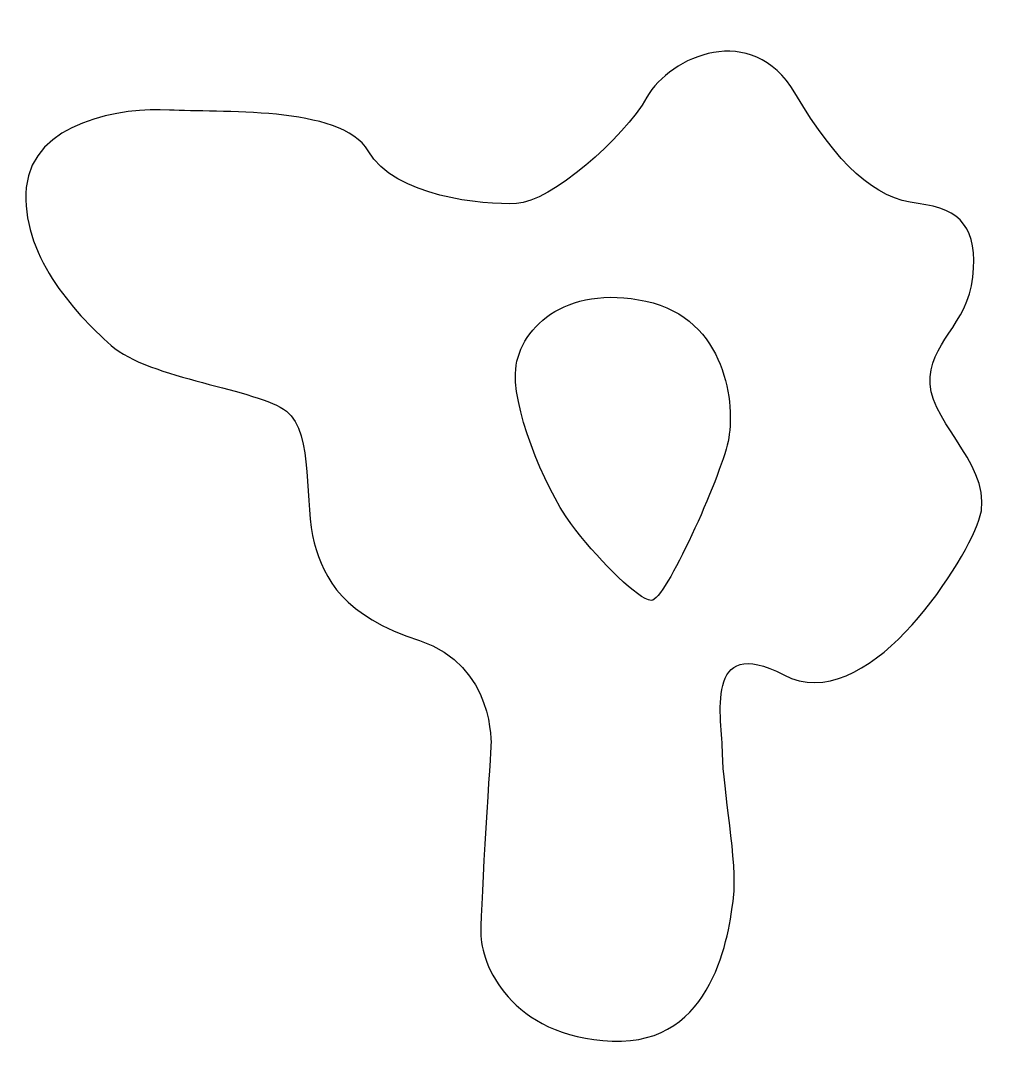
# Model space of a CAD drawing. Extents: x 66.3 to 144.9, y 107.2 to 189.7.
import ezdxf

# ---------------------------------------------------------------- set-up
doc = ezdxf.new("R2010")
doc.units = 0
doc.layers.add('LAYER_1', color=160, linetype='Continuous')

msp = doc.modelspace()

# ---------------------------------------------------------------- linework, layer by layer
at = {"layer": 'LAYER_1', "color": 7}
for points, knots in [([(123.697, 119.102), (123.344, 116.28), (122.168, 107.225), (113.937, 107.578), (105.706, 107.931), (103.354, 113.81), (103.354, 116.28), (103.354, 118.749), (104.177, 131.332), (104.177, 131.332), (104.177, 131.332), (104.529, 137.799), (98.415, 139.798), (92.3, 141.797), (90.771, 144.737), (89.948, 147.677), (89.125, 150.617), (89.948, 156.496), (87.714, 158.26), (85.48, 160.024), (76.66, 160.847), (73.603, 163.552), (70.545, 166.257), (66.312, 170.96), (66.782, 176.252), (67.253, 181.543), (74.543, 182.72), (78.306, 182.484), (82.069, 182.249), (92.153, 182.896), (94.299, 179.192), (96.445, 175.488), (103.53, 174.841), (106.235, 174.958), (108.939, 175.076), (114.878, 180.206), (116.73, 183.513), (118.582, 186.821), (125.196, 189.687), (128.636, 183.866), (132.076, 178.045), (135.074, 175.355), (138.558, 174.958), (142.042, 174.562), (143.365, 172.93), (142.968, 169.049), (142.571, 165.169), (139.337, 163.729), (139.514, 160.436), (139.69, 157.143), (144.864, 153.498), (143.453, 149.5), (142.042, 145.502), (134.281, 133.595), (127.754, 137.035), (121.228, 140.474), (122.786, 133.448), (122.815, 130.685), (122.845, 127.922), (124.05, 121.924), (123.697, 119.102)], [0, 0, 0, 0, 1, 1, 1, 2, 2, 2, 3, 3, 3, 4, 4, 4, 5, 5, 5, 6, 6, 6, 7, 7, 7, 8, 8, 8, 9, 9, 9, 10, 10, 10, 11, 11, 11, 12, 12, 12, 13, 13, 13, 14, 14, 14, 15, 15, 15, 16, 16, 16, 17, 17, 17, 18, 18, 18, 19, 19, 19, 20, 20, 20, 20]), ([(117.083, 143.032), (118.171, 142.944), (122.639, 152.91), (123.256, 155.82), (123.874, 158.731), (123.168, 165.698), (116.642, 167.109), (110.115, 168.52), (106.235, 164.816), (106.146, 161.288), (106.058, 157.761), (108.881, 151.322), (110.997, 148.677), (113.114, 146.031), (115.995, 143.121), (117.083, 143.032)], [0, 0, 0, 0, 1, 1, 1, 2, 2, 2, 3, 3, 3, 4, 4, 4, 5, 5, 5, 5])]:
    msp.add_open_spline(points, degree=3, knots=knots, dxfattribs=at)

doc.saveas('drawing.dxf')
